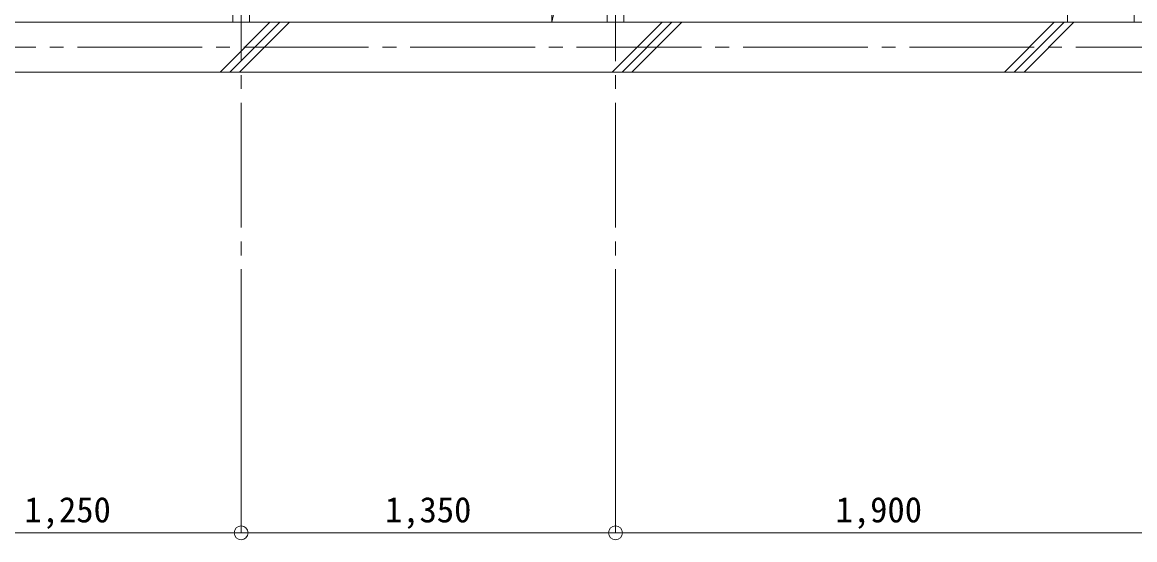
# Model space of a CAD drawing. Units: millimetres at full size, sheet at 1:50. Extents: x -9674 to 9699, y -6794 to 6791.
# Drawn here: x -2052 to 1960, y -4112 to -2247 of the extents above; entities that cross this region are included whole.
import ezdxf
from ezdxf.enums import TextEntityAlignment as Align

# ---------------------------------------------------------------- set-up
doc = ezdxf.new("R2010")
doc.units = ezdxf.units.MM
doc.header["$LTSCALE"] = 50
doc.header["$PDMODE"] = 32
doc.header["$PDSIZE"] = 50
for name, pattern in [('CHAIN1', [8, 5, -1, 1, -1]), ('CHAIN2', [12, 9, -1, 1, -1]), ('DASHED1', [1.8, 1.2, -0.6])]:
    doc.linetypes.add(name, pattern=pattern)
for name, color, linetype, lineweight in [('1-0_芯', 134, 'CHAIN2', 9), ('1-1_躯体', 134, 'Continuous', 9), ('1-2_間仕切', 134, 'Continuous', 9), ('1-4_仕上げ', 134, 'Continuous', 9), ('1-7_その他', 134, 'DASHED1', 9), ('1-8_ハッチ', 134, 'Continuous', 9), ('1-B_寸法', 134, 'Continuous', 9), ('1-C_梁', 134, 'DASHED1', 9)]:
    doc.layers.add(name, color=color, linetype=linetype, lineweight=lineweight)
doc.styles.add('ＭＳ ゴシック', font='')
doc.styles.get('ＭＳ ゴシック').set_extended_font_data('MS Gothic')

msp = doc.modelspace()

# ---------------------------------------------------------------- linework, layer by layer
at = {"layer": '1-0_芯'}
for p, q in [((-1262.5, -3587.09), (-1262.5, 132.91)), ((87.5, -3587.09), (87.5, -897.09)), ((-8452.5, -2337.09), (8157.5, -2337.09))]:
    msp.add_line(p, q, dxfattribs=at)
at = {"layer": '1-1_躯体'}
for p, q in [((6047.5, -2247.09), (-6652.5, -2247.09)), ((6047.5, -2427.09), (-6652.5, -2427.09))]:
    msp.add_line(p, q, dxfattribs=at)
at = {"layer": '1-2_間仕切'}
for p, q in [((-1292.5, -2247.09), (-1292.5, 102.91)), ((117.5, -2247.09), (117.5, -927.09)), ((1957.5, -927.09), (1957.5, -2247.09)), ((57.5, -2247.09), (57.5, -1377.09)), ((-1232.5, -2247.09), (-1232.5, -1617.09))]:
    msp.add_line(p, q, dxfattribs=at)
at = {"layer": '1-4_仕上げ'}
msp.add_line((-142.5, -2247.09), (-142.5, -1387.09), dxfattribs=at)
at = {"layer": '1-7_その他', "linetype": 'CHAIN1'}
msp.add_line((57.5, -1377.09), (-142.5, -2247.09), dxfattribs=at)
at = {"layer": '1-8_ハッチ'}
for p, q in [((-1338.46, -2427.09), (-1158.46, -2247.09)), ((-1303.1, -2427.09), (-1123.1, -2247.09)), ((-1267.75, -2427.09), (-1087.75, -2247.09)), ((75.76, -2427.09), (255.76, -2247.09)), ((111.11, -2427.09), (291.11, -2247.09)), ((146.47, -2427.09), (326.47, -2247.09)), ((1489.97, -2427.09), (1669.97, -2247.09)), ((1525.33, -2427.09), (1705.33, -2247.09)), ((1560.68, -2427.09), (1740.68, -2247.09))]:
    msp.add_line(p, q, dxfattribs=at)
at = {"layer": '1-B_寸法'}
for p, q in [((-1262.5, -3587.09), (-1262.5, -4087.09)), ((87.5, -3587.09), (87.5, -4087.09)), ((-2512.5, -4087.09), (-1262.5, -4087.09)), ((-1262.5, -4087.09), (87.5, -4087.09)), ((87.5, -4087.09), (1987.5, -4087.09))]:
    msp.add_line(p, q, dxfattribs=at)
for p in [(-1262.5, -4087.09), (87.5, -4087.09)]:
    msp.add_point(p, dxfattribs=at)
at = {"layer": '1-C_梁'}
msp.add_line((1717.5, -927.09), (1717.5, -2247.09), dxfattribs=at)

# ---------------------------------------------------------------- texts
at = {"layer": '1-B_寸法', "style": 'ＭＳ ゴシック'}
for s, p in [('1,250', (-2043.75, -4077.09)), ('1,350', (-743.75, -4077.09)), ('1,900', (881.25, -4077.09))]:
    msp.add_text(s, height=91.64, dxfattribs=at).set_placement(p, align=Align.BOTTOM_LEFT)

doc.saveas('drawing.dxf')
